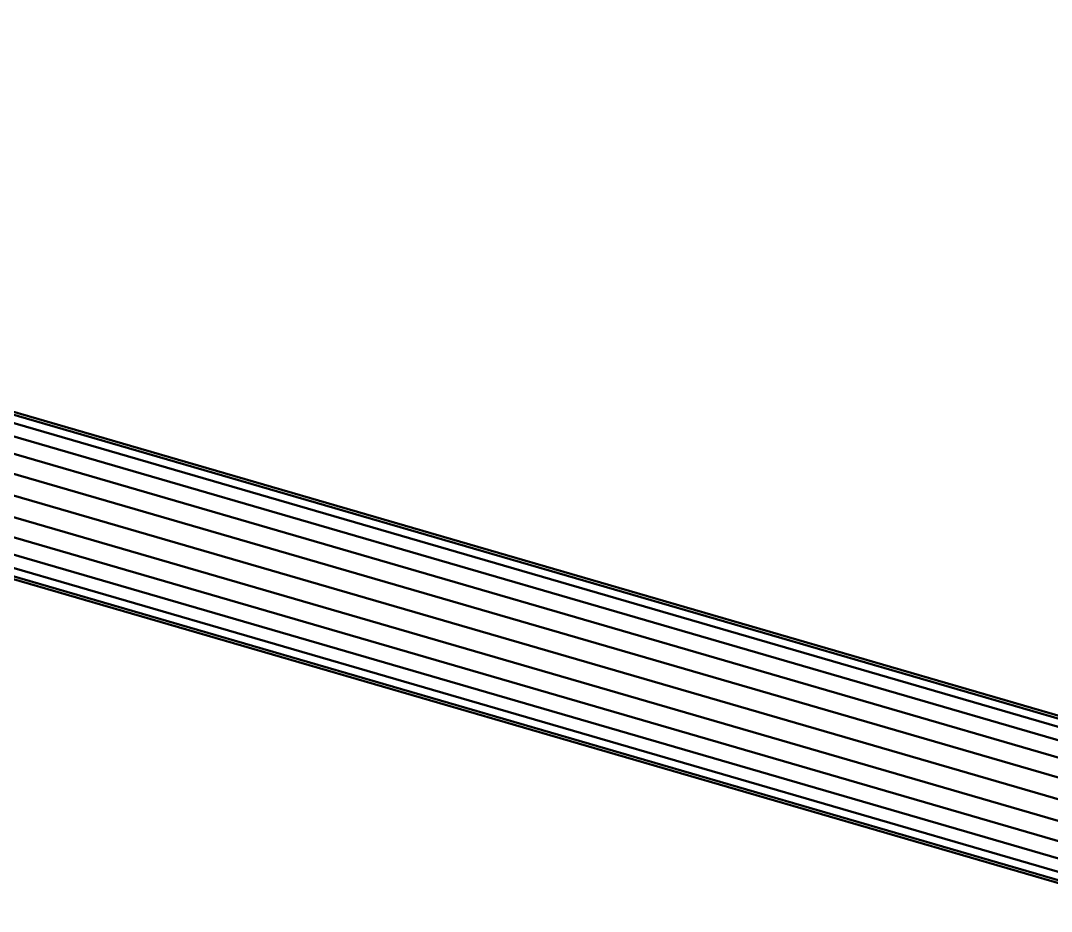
# Model space of a CAD drawing. Header units: inches. Extents: x -1654 to 1344, y -1538 to 36.
# Drawn here: x -1331.9 to -1242, y -531.3 to -453.7 of the extents above; entities that cross this region are included whole.
import ezdxf

# ---------------------------------------------------------------- set-up
doc = ezdxf.new("R2010")
doc.units = ezdxf.units.IN
doc.header["$MEASUREMENT"] = 0
doc.linetypes.add('Center', pattern=[1.25, 0.25, -0.1875, 0.625, -0.1875])
doc.layers.add('M-HVAC-DUCT', color=1, linetype='Center', lineweight=30)
doc.layers.add('M-HVAC-DUCT-SA', color=1, linetype='Continuous', lineweight=50)

msp = doc.modelspace()

# ---------------------------------------------------------------- linework, layer by layer
at = {"layer": 'M-HVAC-DUCT', "color": 5}
msp.add_line((-1230.94, -524.554, 1356), (-1451.711, -460.372, 1356), dxfattribs=at)
msp.add_line((-1230.94, -524.554, 1356), (-1451.711, -460.372, 1356), dxfattribs=at)

# ---------------------------------------------------------------- meshes
at = {"layer": 'M-HVAC-DUCT-SA', "color": 8}
mesh = msp.add_polyface(dxfattribs=at)
corners = [(-1230.94, -524.554, 1363), (-1230.434, -522.814, 1362.761), (-1229.963, -521.193, 1362.062), (-1229.558, -519.801, 1360.95), (-1229.247, -518.732, 1359.5), (-1229.052, -518.061, 1357.812), (-1228.986, -517.832, 1356), (-1449.757, -453.651, 1356), (-1449.823, -453.88, 1357.812), (-1450.019, -454.551, 1359.5), (-1450.329, -455.619, 1360.95), (-1450.734, -457.012, 1362.062), (-1451.205, -458.633, 1362.761), (-1451.711, -460.372, 1363)]
mesh.append_faces([[corners[k] for k in face] for face in [(8, 9, 4, 5), (3, 4, 9, 10), (11, 12, 1, 2), (2, 3, 10, 11)]], dxfattribs={"vtx1": -1, "vtx3": -1, "color": 8})
mesh.append_faces([[corners[k] for k in face] for face in [(6, 7, 8, 5)]], dxfattribs={"vtx2": -1, "color": 8})
mesh.append_faces([[corners[k] for k in face] for face in [(12, 13, 0, 1)]], dxfattribs={"vtx3": -1, "color": 8})
mesh = msp.add_polyface(dxfattribs=at)
corners = [(-1228.986, -517.832, 1356), (-1229.052, -518.061, 1354.188), (-1229.247, -518.732, 1352.5), (-1229.558, -519.801, 1351.05), (-1229.963, -521.193, 1349.938), (-1230.434, -522.814, 1349.239), (-1230.94, -524.554, 1349), (-1451.711, -460.372, 1349), (-1451.205, -458.633, 1349.239), (-1450.734, -457.012, 1349.938), (-1450.329, -455.619, 1351.05), (-1450.019, -454.551, 1352.5), (-1449.823, -453.88, 1354.188), (-1449.757, -453.651, 1356)]
mesh.append_faces([[corners[k] for k in face] for face in [(7, 8, 5, 6)]], dxfattribs={"vtx1": -1, "color": 8})
mesh.append_faces([[corners[k] for k in face] for face in [(8, 9, 4, 5), (3, 4, 9, 10), (11, 12, 1, 2), (2, 3, 10, 11)]], dxfattribs={"vtx1": -1, "vtx3": -1, "color": 8})
mesh.append_faces([[corners[k] for k in face] for face in [(12, 13, 0, 1)]], dxfattribs={"vtx3": -1, "color": 8})
mesh = msp.add_polyface(dxfattribs=at)
corners = [(-1232.894, -531.275, 1356), (-1232.827, -531.046, 1357.812), (-1232.632, -530.375, 1359.5), (-1232.321, -529.307, 1360.95), (-1231.917, -527.914, 1362.062), (-1231.445, -526.293, 1362.761), (-1230.94, -524.554, 1363), (-1451.711, -460.372, 1363), (-1452.217, -462.112, 1362.761), (-1452.688, -463.733, 1362.062), (-1453.093, -465.125, 1360.95), (-1453.403, -466.194, 1359.5), (-1453.598, -466.865, 1357.812), (-1453.665, -467.094, 1356)]
mesh.append_faces([[corners[k] for k in face] for face in [(7, 8, 5, 6)]], dxfattribs={"vtx1": -1, "color": 8})
mesh.append_faces([[corners[k] for k in face] for face in [(8, 9, 4, 5), (3, 4, 9, 10), (11, 12, 1, 2), (2, 3, 10, 11)]], dxfattribs={"vtx1": -1, "vtx3": -1, "color": 8})
mesh.append_faces([[corners[k] for k in face] for face in [(12, 13, 0, 1)]], dxfattribs={"vtx3": -1, "color": 8})
mesh = msp.add_polyface(dxfattribs=at)
corners = [(-1230.94, -524.554, 1349), (-1231.445, -526.293, 1349.239), (-1231.917, -527.914, 1349.938), (-1232.321, -529.307, 1351.05), (-1232.632, -530.375, 1352.5), (-1232.827, -531.046, 1354.188), (-1232.894, -531.275, 1356), (-1453.665, -467.094, 1356), (-1453.598, -466.865, 1354.188), (-1453.403, -466.194, 1352.5), (-1453.093, -465.125, 1351.05), (-1452.688, -463.733, 1349.938), (-1452.217, -462.112, 1349.239), (-1451.711, -460.372, 1349)]
mesh.append_faces([[corners[k] for k in face] for face in [(7, 8, 5, 6)]], dxfattribs={"vtx1": -1, "color": 8})
mesh.append_faces([[corners[k] for k in face] for face in [(8, 9, 4, 5), (3, 4, 9, 10), (11, 12, 1, 2), (2, 3, 10, 11)]], dxfattribs={"vtx1": -1, "vtx3": -1, "color": 8})
mesh.append_faces([[corners[k] for k in face] for face in [(12, 13, 0, 1)]], dxfattribs={"vtx3": -1, "color": 8})

doc.saveas('drawing.dxf')
